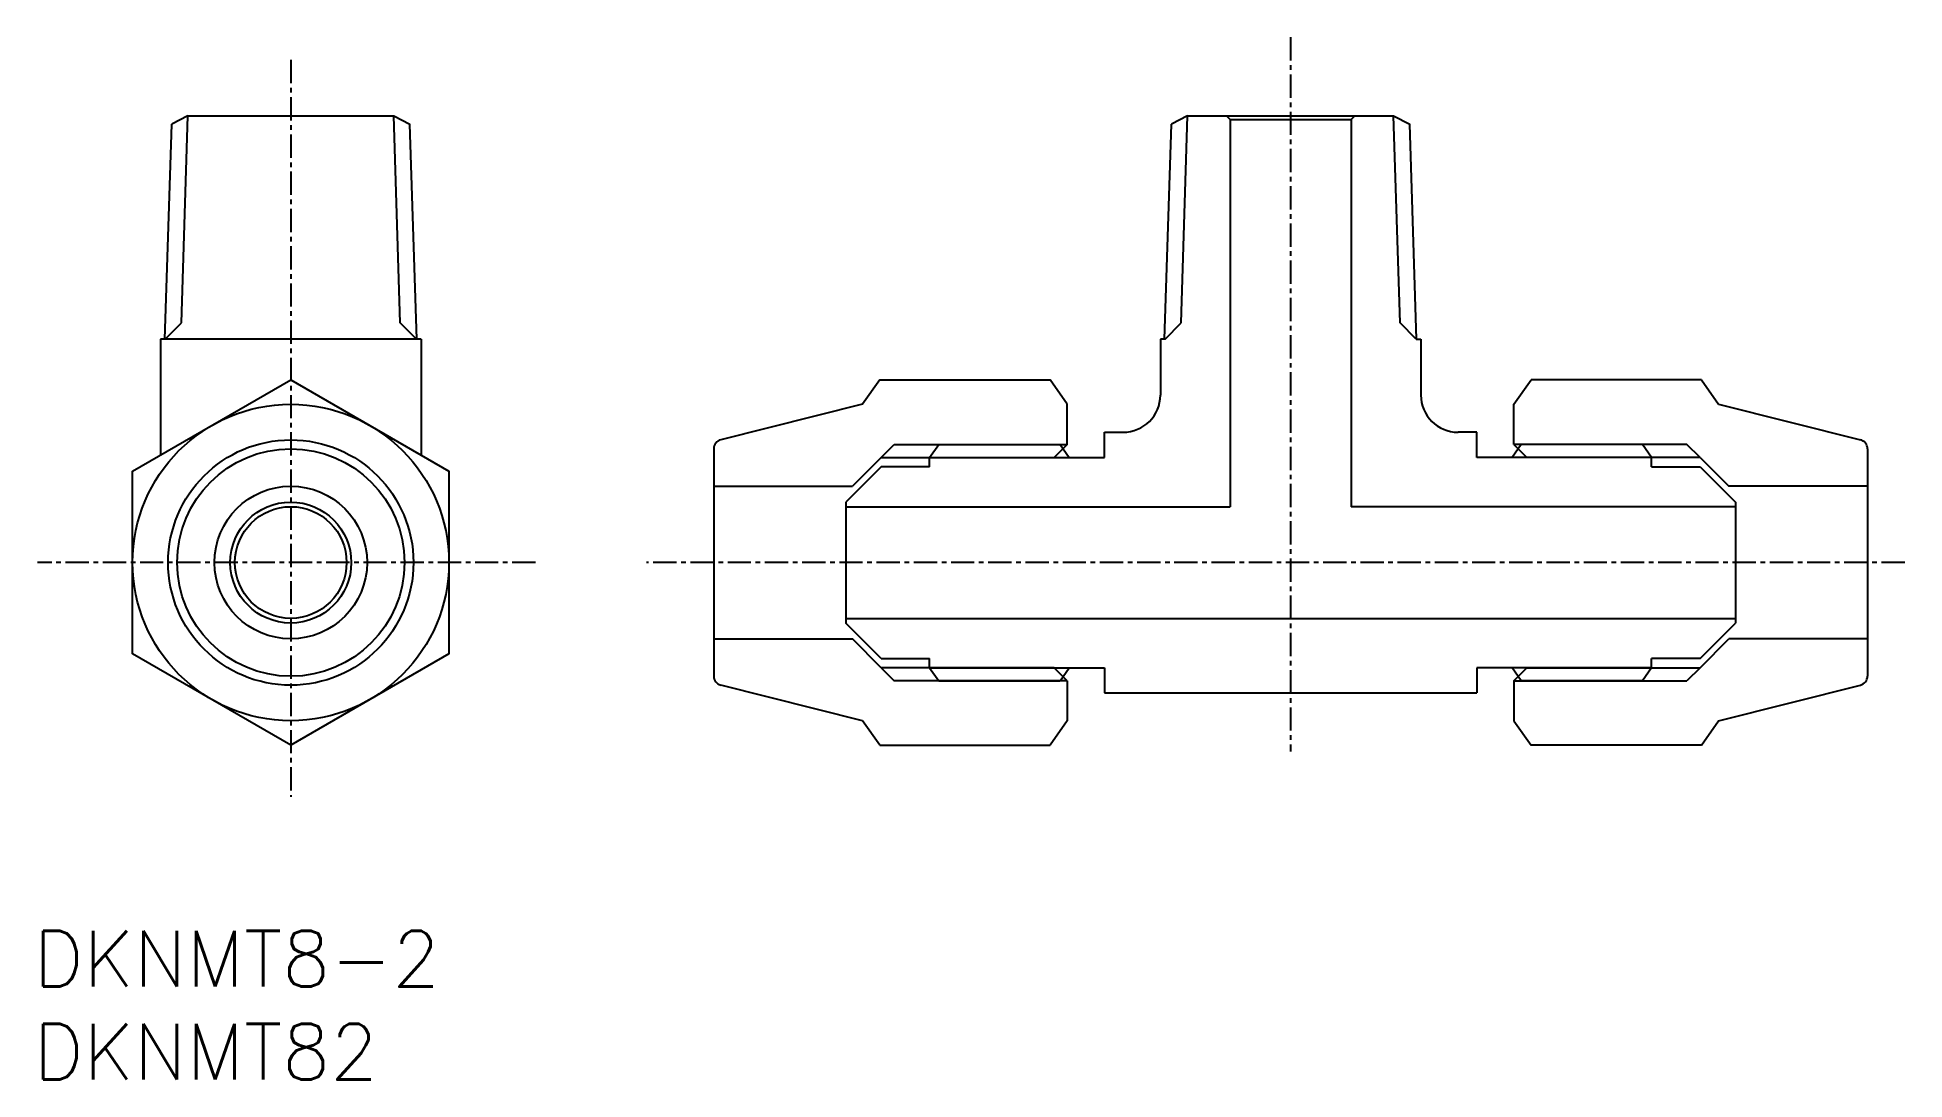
# Model space of a CAD drawing. Extents: x 96 to 197, y 73 to 129.
import ezdxf
from ezdxf.enums import TextEntityAlignment as Align

# ---------------------------------------------------------------- set-up
doc = ezdxf.new("R2010")
doc.units = 0
doc.linetypes.add('CENTER', pattern=[2, 1.25, -0.25, 0.25, -0.25])
doc.layers.get('0').update_dxf_attribs({"linetype": 'CONTINUOUS'})
doc.layers.add('CENTER', color=1, linetype='CENTER')
doc.styles.get("Standard").update_dxf_attribs({"font": 'txt.shx', "bigfont": 'extfont.shx'})

msp = doc.modelspace()

# ---------------------------------------------------------------- linework, layer by layer
at = {"color": 7, "linetype": 'CONTINUOUS'}
for p, q in [((103.3, 112.34), (103.67, 123.89)), ((104.54, 124.34), (103.67, 123.89)), ((104.54, 124.34), (115.6, 124.34)), ((115.6, 124.34), (116.47, 123.89)), ((116.84, 112.34), (116.47, 123.89)), ((157.03, 112.34), (157.39, 123.89)), ((158.26, 124.34), (157.39, 123.89)), ((158.26, 124.34), (169.33, 124.34)), ((160.55, 124.14), (160.35, 124.34)), ((160.55, 124.14), (167.05, 124.14)), ((160.55, 124.14), (160.55, 103.34)), ((167.05, 124.14), (167.25, 124.34)), ((167.05, 124.14), (167.05, 103.34)), ((169.33, 124.34), (170.2, 123.89)), ((170.56, 112.34), (170.2, 123.89)), ((103.07, 112.34), (103.07, 106.12)), ((117.07, 112.34), (103.07, 112.34)), ((117.07, 112.34), (117.07, 106.12)), ((156.8, 112.34), (156.8, 109.34)), ((157.05, 112.34), (156.8, 112.34)), ((170.55, 112.34), (170.8, 112.34)), ((170.8, 112.34), (170.8, 109.34)), ((141.72, 110.16), (140.8, 108.84)), ((141.72, 110.16), (150.88, 110.16)), ((151.8, 108.84), (150.88, 110.16)), ((175.8, 108.84), (176.72, 110.16)), ((185.88, 110.16), (176.72, 110.16)), ((185.88, 110.16), (186.8, 108.84)), ((140.8, 108.84), (133.18, 106.94)), ((151.8, 106.69), (151.8, 108.84)), ((175.8, 106.69), (175.8, 108.84)), ((186.8, 108.84), (194.42, 106.94)), ((132.8, 106.45), (132.8, 94.24)), ((141.8, 105.99), (142.5, 106.69)), ((144.4, 105.99), (144.89, 106.69)), ((144.89, 106.69), (151.41, 106.69)), ((151.8, 106.69), (151.1, 105.99)), ((151.41, 106.69), (151.9, 105.99)), ((153.8, 107.34), (154.8, 107.34)), ((153.8, 105.99), (153.8, 107.34)), ((173.8, 107.34), (172.8, 107.34)), ((173.8, 105.99), (173.8, 107.34)), ((176.19, 106.69), (175.7, 105.99)), ((175.8, 106.69), (176.5, 105.99)), ((182.71, 106.69), (176.19, 106.69)), ((183.2, 105.99), (182.71, 106.69)), ((185.8, 105.99), (185.1, 106.69)), ((194.8, 106.45), (194.8, 94.24)), ((141.8, 105.49), (139.9, 103.59)), ((141.8, 105.99), (140.25, 104.44)), ((141.8, 105.99), (151.1, 105.99)), ((144.4, 105.49), (141.8, 105.49)), ((144.4, 105.49), (144.4, 105.99)), ((144.4, 105.99), (153.8, 105.99)), ((183.2, 105.99), (173.8, 105.99)), ((185.8, 105.99), (176.5, 105.99)), ((183.2, 105.49), (183.2, 105.99)), ((183.2, 105.49), (185.8, 105.49)), ((185.8, 105.99), (187.35, 104.44)), ((185.8, 105.49), (187.7, 103.59)), ((132.8, 104.44), (140.25, 104.44)), ((194.8, 104.44), (187.35, 104.44)), ((139.9, 103.59), (139.9, 97.09)), ((187.7, 103.59), (187.7, 97.09)), ((139.9, 103.34), (160.55, 103.34)), ((187.7, 103.34), (167.05, 103.34)), ((139.9, 97.34), (187.7, 97.34)), ((141.8, 95.19), (139.9, 97.09)), ((185.8, 95.19), (187.7, 97.09)), ((132.8, 96.24), (140.25, 96.24)), ((141.8, 94.69), (140.25, 96.24)), ((185.8, 94.69), (187.35, 96.24)), ((194.8, 96.24), (187.35, 96.24)), ((141.8, 95.19), (144.4, 95.19)), ((141.8, 94.69), (142.5, 93.99)), ((151.1, 94.69), (141.8, 94.69)), ((144.4, 94.69), (144.4, 95.19)), ((144.4, 94.69), (144.89, 93.99)), ((144.4, 94.69), (153.8, 94.69)), ((151.8, 93.99), (151.1, 94.69)), ((151.41, 93.99), (151.9, 94.69)), ((153.8, 94.69), (153.8, 93.34)), ((183.2, 94.69), (173.8, 94.69)), ((173.8, 94.69), (173.8, 93.34)), ((176.19, 93.99), (175.7, 94.69)), ((175.8, 93.99), (176.5, 94.69)), ((176.5, 94.69), (185.8, 94.69)), ((183.2, 94.69), (182.71, 93.99)), ((185.8, 95.19), (183.2, 95.19)), ((183.2, 94.69), (183.2, 95.19)), ((185.8, 94.69), (185.1, 93.99)), ((140.8, 91.84), (133.18, 93.75)), ((144.89, 93.99), (151.4, 93.99)), ((151.8, 93.99), (151.8, 91.84)), ((153.8, 93.34), (173.8, 93.34)), ((175.8, 93.99), (175.8, 91.84)), ((182.71, 93.99), (176.19, 93.99)), ((186.8, 91.84), (194.42, 93.75)), ((141.72, 90.53), (140.8, 91.84)), ((151.8, 91.84), (150.88, 90.53)), ((175.8, 91.84), (176.72, 90.53)), ((185.88, 90.53), (186.8, 91.84)), ((141.72, 90.53), (150.88, 90.53)), ((185.88, 90.53), (176.72, 90.53))]:
    msp.add_line(p, q, dxfattribs=at)
at = {"color": 3, "linetype": 'CONTINUOUS'}
for p, q in [((104.19, 113.21), (104.54, 124.34)), ((115.95, 113.21), (115.6, 124.34)), ((157.91, 113.21), (158.26, 124.34)), ((169.68, 113.21), (169.33, 124.34)), ((103.32, 112.34), (104.19, 113.21)), ((116.82, 112.34), (115.95, 113.21)), ((157.05, 112.34), (157.91, 113.21)), ((170.55, 112.34), (169.68, 113.21)), ((142.5, 106.69), (151.8, 106.69)), ((185.1, 106.69), (175.8, 106.69)), ((151.8, 93.99), (142.5, 93.99)), ((175.8, 93.99), (185.1, 93.99))]:
    msp.add_line(p, q, dxfattribs=at)
at = {"color": 7, "linetype": 'CONTINUOUS'}
msp.add_lwpolyline([(110.07, 110.16), (118.57, 105.25), (118.57, 95.44), (110.07, 90.53), (101.57, 95.44), (101.57, 105.25)], close=True, dxfattribs=at)
for radius in [8.5, 6.59, 6.11, 4.1, 3.25, 3]:
    msp.add_circle((110.07, 100.34), radius, dxfattribs=at)
for centre, radius, start, end in [((154.8, 109.34), 2, 270, 0), ((172.8, 109.34), 2, 180, 270), ((133.3, 106.45), 0.5, 104.0362, 180), ((194.3, 106.45), 0.5, 0, 75.9638), ((133.3, 94.24), 0.5, 180, 255.9638), ((194.3, 94.24), 0.5, 284.0362, 0)]:
    msp.add_arc(centre, radius, start, end, dxfattribs=at)
at = {"layer": 'CENTER', "color": 1, "linetype": 'CENTER'}
for p, q in [((163.8, 128.56), (163.8, 90.19)), ((110.07, 127.34), (110.07, 87.75)), ((123.22, 100.34), (96.45, 100.34)), ((196.8, 100.34), (129.19, 100.34))]:
    msp.add_line(p, q, dxfattribs=at)

# ---------------------------------------------------------------- texts
at = {"color": 7, "linetype": 'CONTINUOUS'}
for s, p in [('DKNMT8-2', (96.24, 79.06)), ('DKNMT82', (96.24, 74.06))]:
    msp.add_text(s, height=3, dxfattribs=at).set_placement(p, align=Align.MIDDLE_LEFT)

doc.saveas('drawing.dxf')
